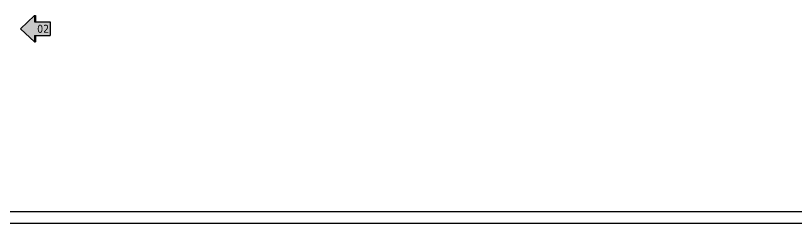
# Model space of a CAD drawing. Extents: x 44 to 147, y 27 to 70.
# Drawn here: x 81.17 to 98.24, y 65.48 to 70.02 of the extents above; entities that cross this region are included whole.
import ezdxf
from ezdxf.enums import TextEntityAlignment as Align

# ---------------------------------------------------------------- set-up
doc = ezdxf.new("R2010")
doc.units = 0
doc.header["$LTSCALE"] = 0.5
doc.linetypes.add('AUSGEZOGEN', pattern=[1000.01, 1000, 0.01])
for name, color, linetype in [('grau_hell', 7, 'Continuous'), ('index', 7, 'Continuous'), ('OBJEKT', 7, 'Continuous'), ('RAHMEN', 7, 'Continuous')]:
    doc.layers.add(name, color=color, linetype=linetype)
doc.styles.add('helv', font='tahoma.ttf')

# ---------------------------------------------------------------- blocks, each defined once
blk = doc.blocks.new('A1-57-0')
at = {"layer": 'RAHMEN'}
blk.add_line((137.9, 59.4), (0, 59.4), dxfattribs=at)
at = {"layer": 'RAHMEN', "color": 5}
blk.add_line((137.4, 58.9), (2, 58.9), dxfattribs=at)
blk = doc.blocks.new('hin_ind5')
at = {"layer": 'grau_hell', "linetype": 'AUSGEZOGEN'}
h = blk.add_hatch(color=9, dxfattribs=at)
h.dxf.hatch_style = 2
h.paths.add_polyline_path([(0, 0), (0.619, -0.577), (0.619, -0.3), (1.306, -0.3), (1.306, 0.3), (0.619, 0.3), (0.619, 0.577)])
h.paths.add_polyline_path([(0.34, -0.274), (1.311, -0.274), (1.311, 0.274), (0.34, 0.274)], flags=9)
at = {"layer": 'OBJEKT', "linetype": 'AUSGEZOGEN'}
for points in [[(0.619, 0.3), (0.66, 0.3), (0.66, 0.577), (0.619, 0.577)], [(0.619, -0.577), (0.66, -0.577), (0.66, -0.3), (0.619, -0.3)]]:
    blk.add_hatch(color=1, dxfattribs=at).paths.add_polyline_path(points)
at = {"layer": 'OBJEKT', "color": 1, "linetype": 'AUSGEZOGEN'}
for p, q in [((0, 0), (0.619, 0.577)), ((0.619, 0.577), (0.619, 0.3)), ((0.619, 0.577), (0.66, 0.577)), ((0.66, 0.577), (0.66, 0.3)), ((0, 0), (0.619, -0.577)), ((0.619, 0.3), (1.306, 0.3)), ((1.306, 0.3), (1.306, -0.3)), ((0.619, -0.3), (0.619, -0.577)), ((0.619, -0.3), (1.306, -0.3)), ((0.66, -0.3), (0.66, -0.577))]:
    blk.add_line(p, q, dxfattribs=at)
at = {"layer": 'OBJEKT', "color": 7, "linetype": 'AUSGEZOGEN'}
blk.add_line((0.619, -0.577), (0.66, -0.577), dxfattribs=at)
at = {"layer": 'index', "color": 1, "linetype": 'Continuous', "style": 'helv'}
blk.add_attdef('INDEX', text='', height=0.35, rotation=360, dxfattribs=at).set_placement((1.259, 0), align=Align.MIDDLE_RIGHT)

msp = doc.modelspace()

# ---------------------------------------------------------------- block references
at = {"layer": 'OBJEKT', "color": 7, "linetype": 'AUSGEZOGEN', "xscale": 0.5, "yscale": 0.5, "zscale": 0.5}
msp.add_blockref('hin_ind5', (81.2706, 69.7362), dxfattribs=at).add_auto_attribs({'INDEX': '02'})
at = {"layer": 'RAHMEN', "color": 7, "linetype": 'AUSGEZOGEN', "xscale": 0.5, "yscale": 0.5, "zscale": 0.5}
msp.add_blockref('A1-57-0', (43.8878, 36.0287), dxfattribs=at)

doc.saveas('drawing.dxf')
